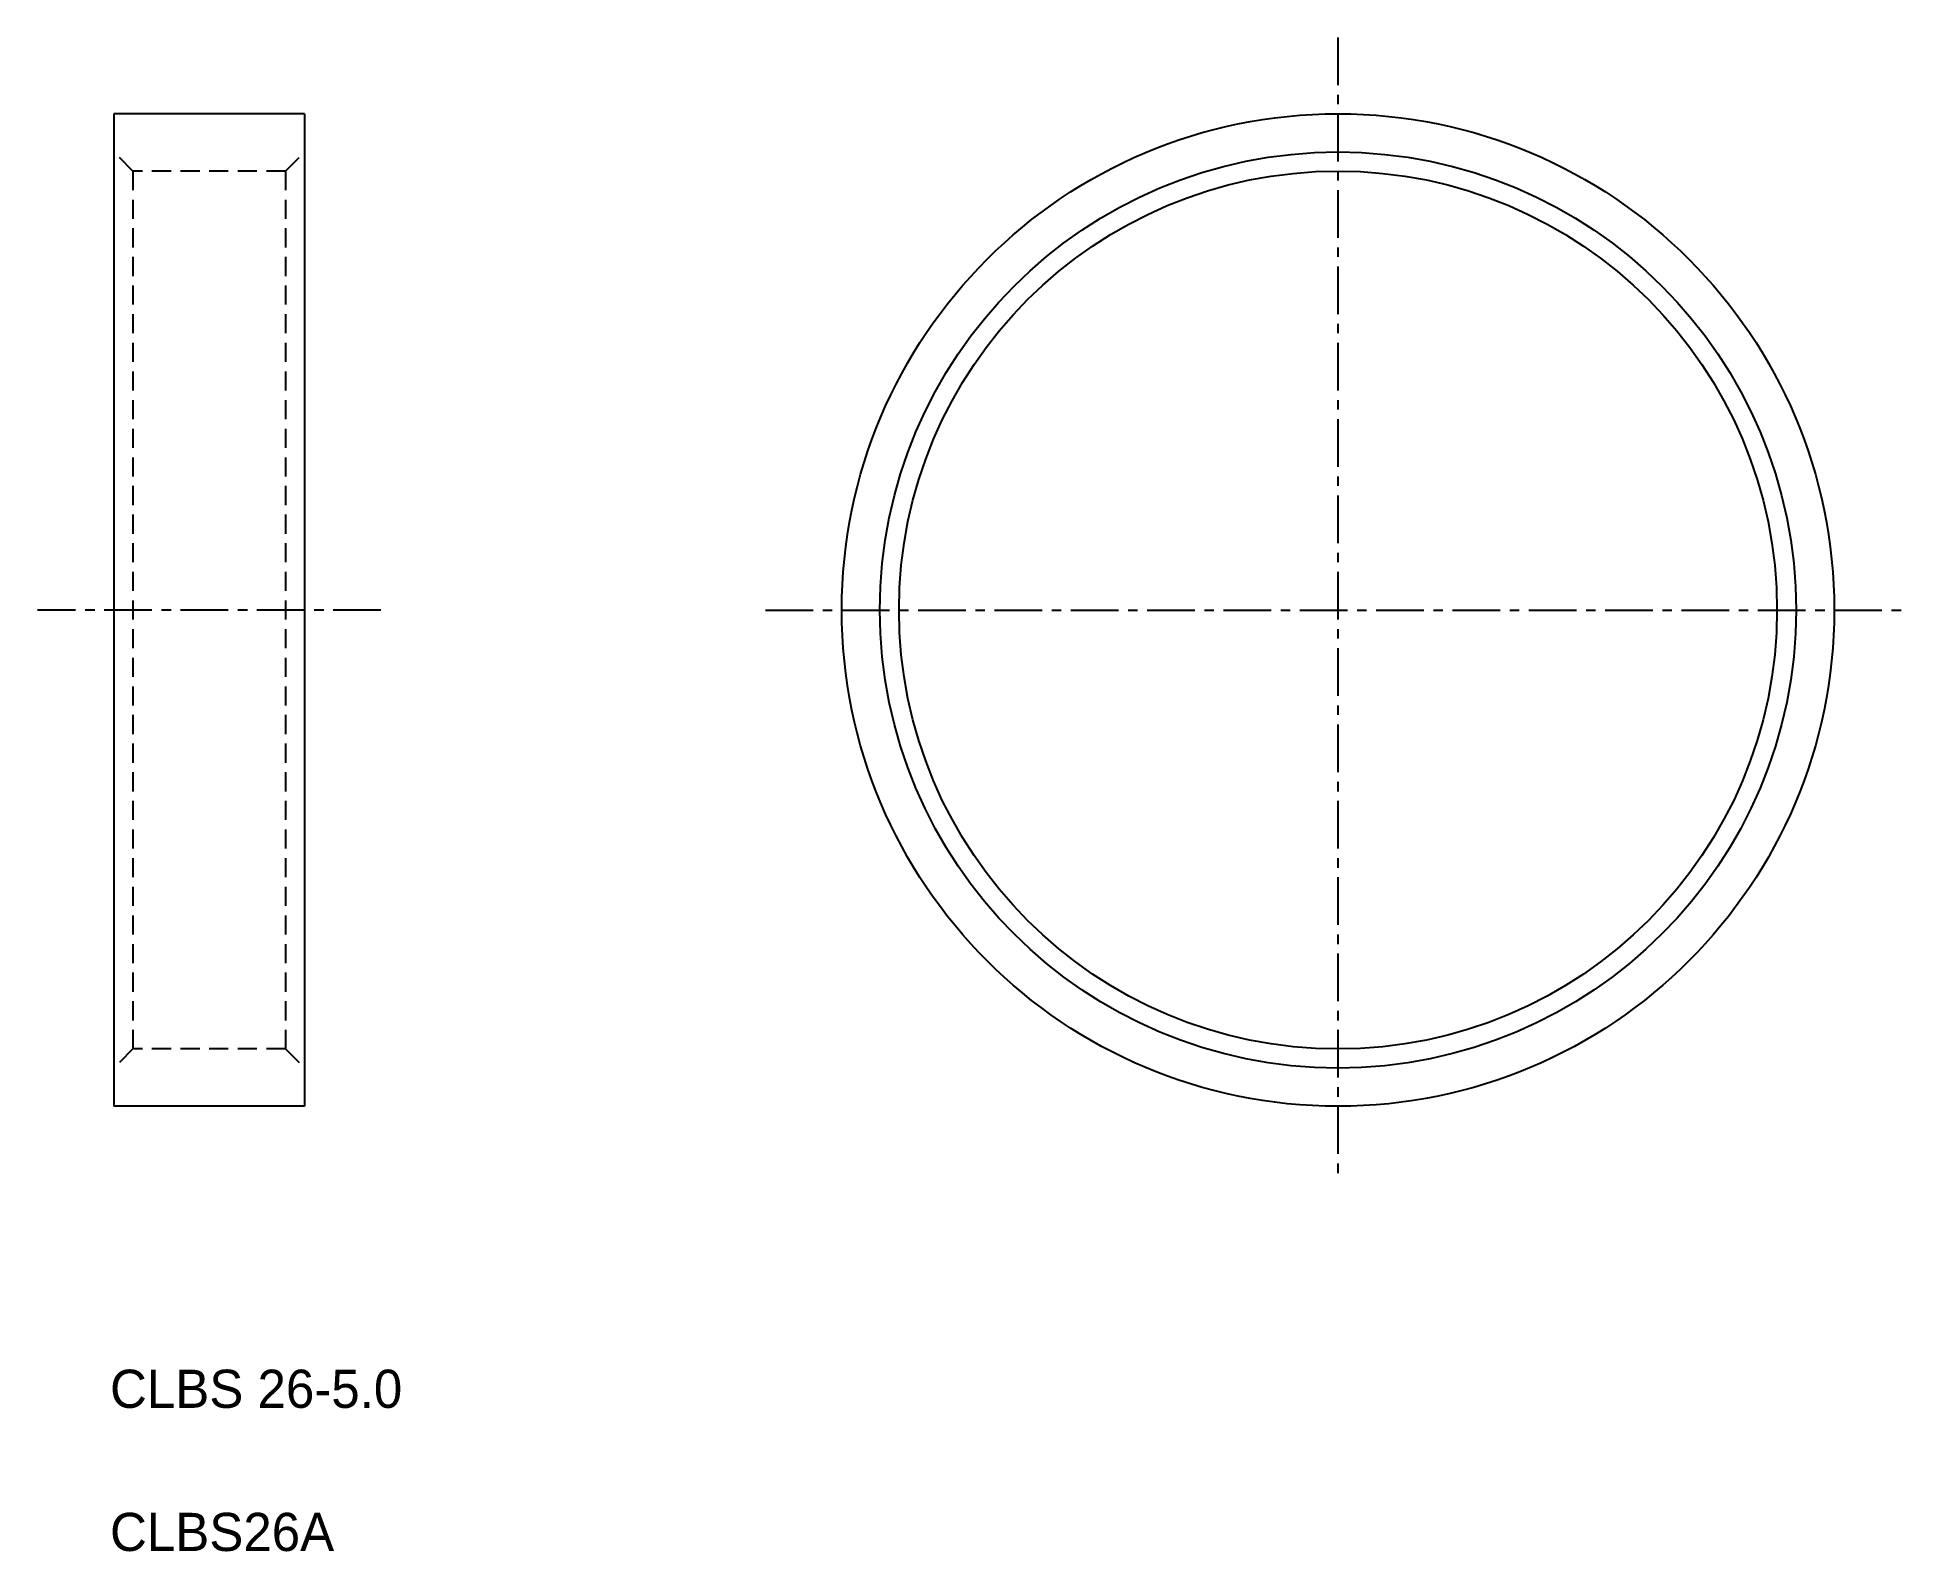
# Model space of a CAD drawing. Extents: x 119.9 to 169, y 79 to 118.6.
import ezdxf

# ---------------------------------------------------------------- set-up
doc = ezdxf.new("R2010")
doc.units = 0
doc.linetypes.add('CENTER', pattern=[2, 1.25, -0.25, 0.25, -0.25])
doc.linetypes.add('DASHED', pattern=[0.75, 0.5, -0.25])
doc.layers.get('0').update_dxf_attribs({"linetype": 'CONTINUOUS'})
doc.layers.add('CENTER', color=1, linetype='CENTER')

msp = doc.modelspace()

# ---------------------------------------------------------------- linework, layer by layer
for p, q in [((121.933, 116.626), (121.933, 90.626)), ((126.933, 116.626), (121.933, 116.626)), ((124.433, 116.626), (124.433, 116.626)), ((125.683, 116.626), (125.683, 116.626)), ((126.933, 116.626), (126.933, 90.626)), ((126.933, 90.626), (121.933, 90.626))]:
    msp.add_line(p, q)
at = {"color": 3, "linetype": 'DASHED'}
for p, q in [((122.433, 115.126), (121.933, 115.626)), ((126.433, 115.126), (126.933, 115.626)), ((122.433, 115.126), (122.433, 92.126)), ((126.433, 115.126), (122.433, 115.126)), ((126.433, 115.126), (126.433, 92.126)), ((122.433, 92.126), (121.933, 91.626)), ((126.433, 92.126), (122.433, 92.126)), ((126.433, 92.126), (126.933, 91.626))]:
    msp.add_line(p, q, dxfattribs=at)
for radius in [13, 12, 11.5]:
    msp.add_circle((154.005, 103.626), radius)
at = {"layer": 'CENTER', "color": 1, "linetype": 'CENTER'}
for p, q in [((154.005, 118.626), (154.005, 88.626)), ((128.933, 103.626), (119.933, 103.626)), ((139.005, 103.626), (169.005, 103.626))]:
    msp.add_line(p, q, dxfattribs=at)

# ---------------------------------------------------------------- texts
for s, p in [('CLBS 26-5.0', (121.834, 82.724)), ('CLBS26A', (121.834, 78.974))]:
    msp.add_text(s, height=1).set_placement(p)

doc.saveas('drawing.dxf')
